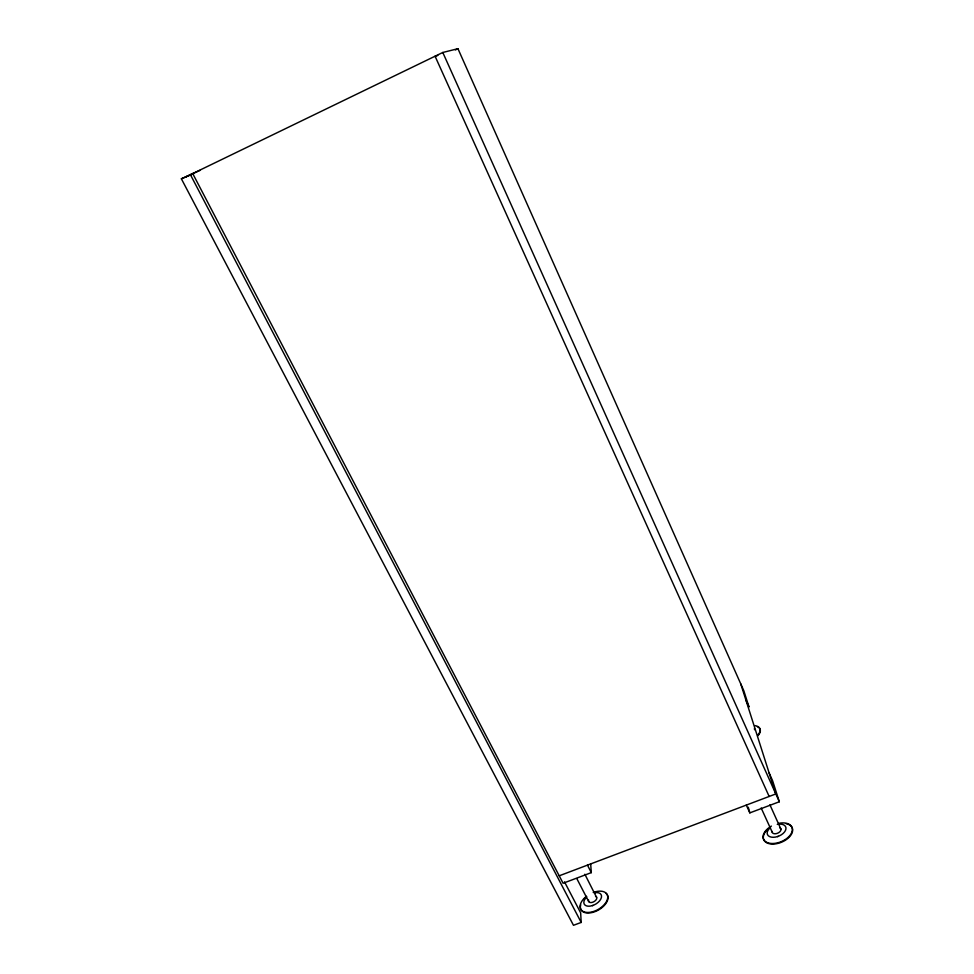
<?xml version="1.0" encoding="UTF-8"?>
<svg xmlns="http://www.w3.org/2000/svg" width="974" height="974" viewBox="0 0 974 974"><rect width="100%" height="100%" fill="white"/><g stroke="black" fill="none" stroke-linecap="round" stroke-linejoin="round"><path stroke-width="1.46" d="M564.494 881.835L580.662 912.845L581.186 922.439L573.479 925.3L181.371 178.802L200.291 170.267M185.949 176.866L442.793 52.474L457.95 48.7L743.819 690.761L749.006 706.99L745.877 699.953M455.382 49.942L457.95 48.7M592.448 905.662L593.093 905.37M777.605 836.629L778.275 836.313M181.371 178.802L194.203 173.372M559.21 875.809L775.815 793.944L740.751 683.87M590.67 863.646L591.291 872.631L563.094 883.26L192.669 173.482M746.291 805.108L749.846 812.876L779.334 801.76L772.601 780.746L769.18 773.1M437.801 55.481L435.061 56.212L769.156 796.464M761.169 807.982L772.528 832.867A4.639 2.739 -22.4 0 0 777.812 833.123A4.639 2.739 -22.4 0 0 780.904 829.105L780.576 828.472A4.639 2.739 -22.4 0 0 779.967 827.985M190.307 174.48L581.186 922.439M576.815 878.597L588.686 901.534A4.541 2.618 -29.6 0 0 593.312 901.985A4.541 2.618 -29.6 0 0 596.831 897.882L584.863 874.25M587.456 865.131L591.291 872.631M769.923 804.816L780.904 829.105M442.793 52.474L779.334 801.76M748.276 807.202L749.846 812.876M588.686 901.534L588.527 900.853A4.541 2.618 -29.6 0 1 588.637 900.061M772.199 832.222A4.639 2.739 -22.4 0 1 772.163 831.479M778.786 823.322A15.438 9.168 -22.4 0 1 791.095 833.793A15.438 9.168 -22.4 0 1 767.415 842.656A15.438 9.168 -22.4 0 1 771.396 826.098M786.176 823.724A15.438 9.168 -22.4 0 1 790.791 835.266A15.438 9.168 -22.4 0 1 771.846 844.068A15.438 9.168 -22.4 0 1 764.164 833.963M764.651 833.074A15.438 9.168 -22.4 0 1 768.474 828.825M777.289 824.394A9.886 5.844 -22.4 0 1 785.446 830.505A9.886 5.844 -22.4 0 1 771.238 837.116A9.886 5.844 -22.4 0 1 770.483 827.559M757.419 726.726A13.539 7.037 -22.7 0 1 758.016 735.638M754.74 725.593A13.539 7.025 -22.7 0 1 757.784 735.102M754.412 728.442A8.669 4.48 -22.7 0 1 754.497 729.672M595.54 896.324A4.541 2.618 -29.6 0 1 596.66 897.2M593.227 892.476A15.121 8.766 -29.6 0 1 607.131 900.134A15.121 8.766 -29.6 0 1 585.496 912.261A15.121 8.766 -29.6 0 1 586.47 896.263M605.767 893.158A15.121 8.766 -29.6 0 1 596.66 910.946A15.121 8.766 -29.6 0 1 580.699 904.822M584.01 899.331A15.121 8.766 -29.6 0 1 586.762 896.811M594.712 892.61A15.121 8.766 -29.6 0 1 597.086 892.014M594.554 892.793A9.691 5.588 -29.6 0 1 600.885 898.917A9.691 5.588 -29.6 0 1 587.931 906.185A9.691 5.588 -29.6 0 1 586.153 897.504"/></g></svg>
